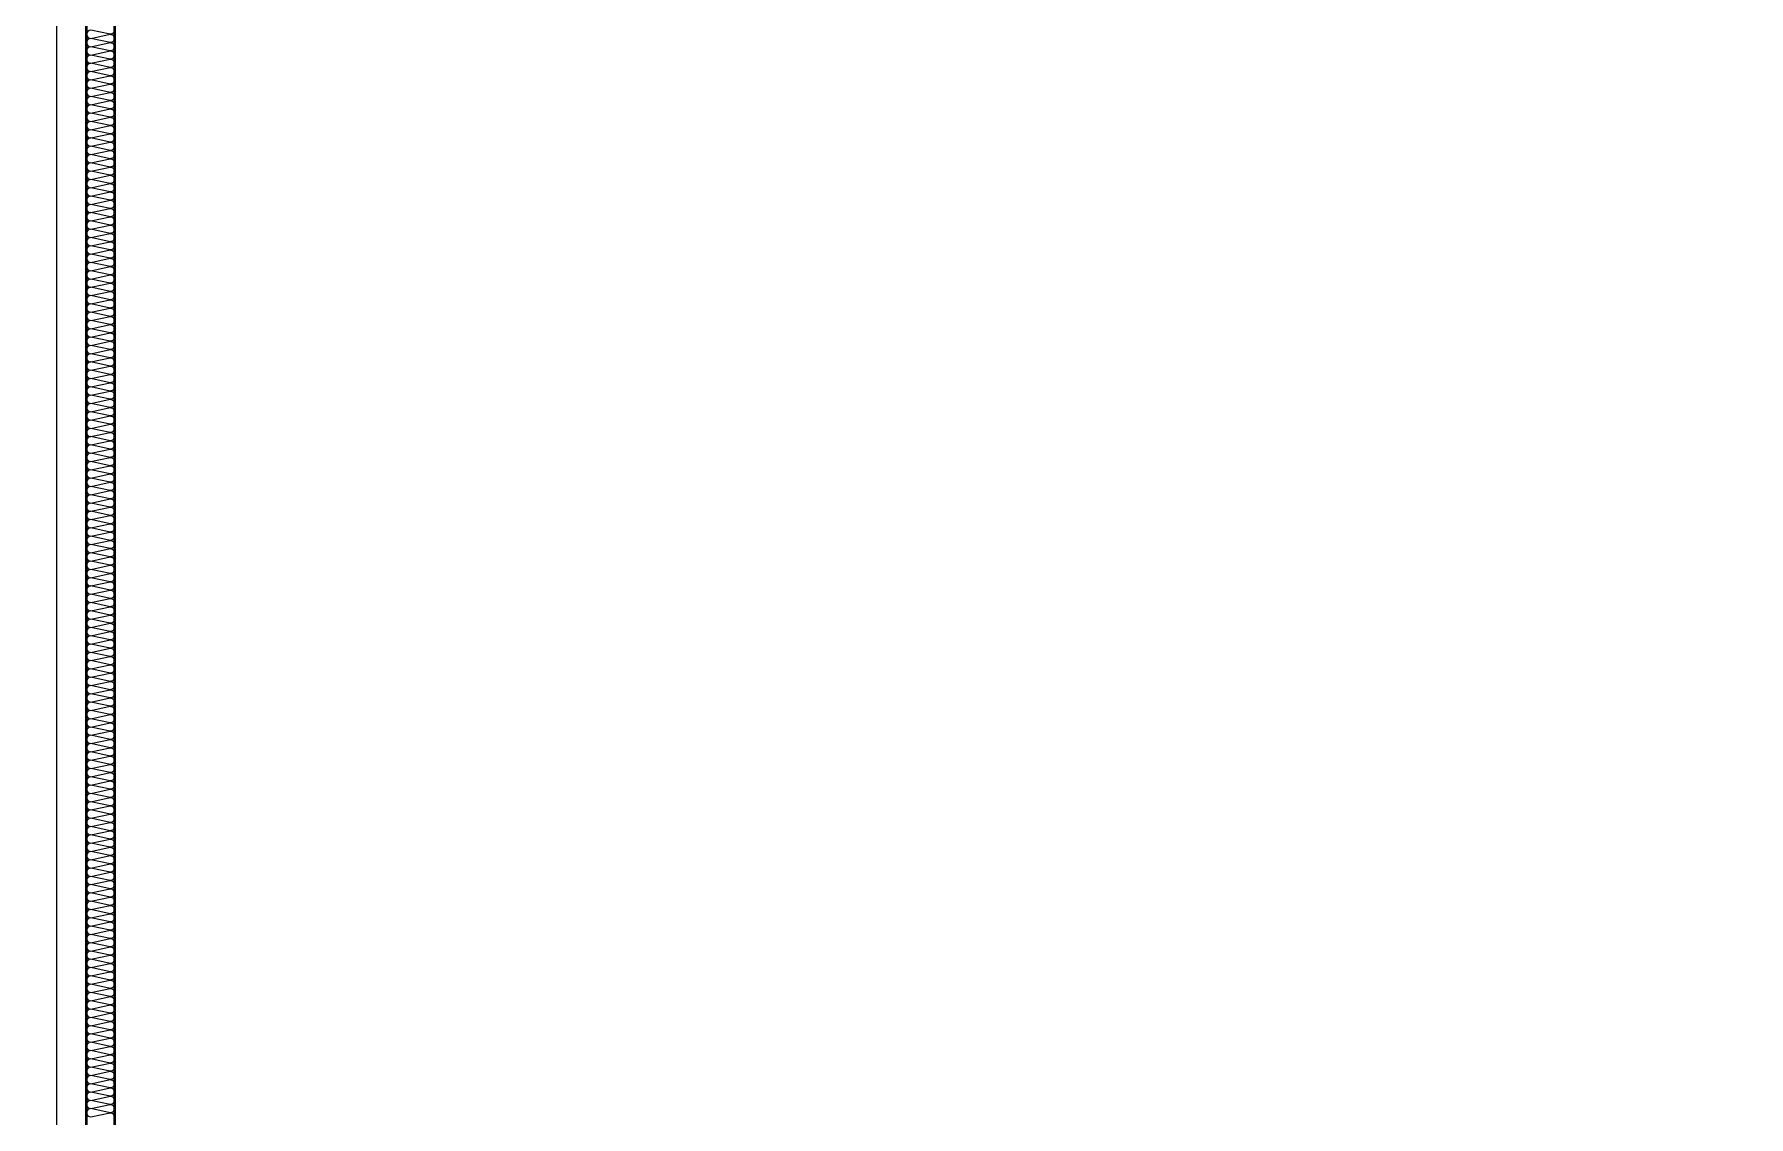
# Model space of a CAD drawing. Header units: millimetres. Extents: x 9 to 147, y 4 to 115.
# Drawn here: x 58.487 to 61.4, y 52.646 to 54.485 of the extents above; entities that cross this region are included whole.
import ezdxf

# ---------------------------------------------------------------- set-up
doc = ezdxf.new("R2010")
doc.units = ezdxf.units.MM
doc.header["$LTSCALE"] = 200
for name, color, linetype in [('XR-PLAN$0$01폴리에스터흡음재', 252, 'Continuous'), ('XR-PLAN$0$ELE-4', 252, 'Continuous'), ('XR-PLAN$0$HAT-INS', 252, 'Continuous')]:
    doc.layers.add(name, color=color, linetype=linetype)

# ---------------------------------------------------------------- blocks, each defined once
blk = doc.blocks.new('*U123')
at = {"layer": 'XR-PLAN$0$HAT-INS'}
for points in [[(-10143.9, 0, -0.414214), (-10158.9, 15), (-10143.9, 85, 1), (-10173.9, 85), (-10158.9, 15, -0.414214), (-10173.9, 0, 0.414214)], [(-10113.9, 0, -0.414214), (-10128.9, 15), (-10113.9, 85, 1), (-10143.9, 85), (-10128.9, 15, -0.414214), (-10143.9, 0, 0.414214)], [(-10083.9, 0, -0.414214), (-10098.9, 15), (-10083.9, 85, 1), (-10113.9, 85), (-10098.9, 15, -0.414214), (-10113.9, 0, 0.414214)], [(-10053.9, 0, -0.414214), (-10068.9, 15), (-10053.9, 85, 1), (-10083.9, 85), (-10068.9, 15, -0.414214), (-10083.9, 0, 0.414214)], [(-10023.9, 0, -0.414214), (-10038.9, 15), (-10023.9, 85, 1), (-10053.9, 85), (-10038.9, 15, -0.414214), (-10053.9, 0, 0.414214)], [(-9993.9, 0, -0.414214), (-10008.9, 15), (-9993.9, 85, 1), (-10023.9, 85), (-10008.9, 15, -0.414214), (-10023.9, 0, 0.414214)], [(-9963.9, 0, -0.414214), (-9978.9, 15), (-9963.9, 85, 1), (-9993.9, 85), (-9978.9, 15, -0.414214), (-9993.9, 0, 0.414214)], [(-9933.9, 0, -0.414214), (-9948.9, 15), (-9933.9, 85, 1), (-9963.9, 85), (-9948.9, 15, -0.414214), (-9963.9, 0, 0.414214)], [(-9903.9, 0, -0.414214), (-9918.9, 15), (-9903.9, 85, 1), (-9933.9, 85), (-9918.9, 15, -0.414214), (-9933.9, 0, 0.414214)], [(-9873.9, 0, -0.414214), (-9888.9, 15), (-9873.9, 85, 1), (-9903.9, 85), (-9888.9, 15, -0.414214), (-9903.9, 0, 0.414214)], [(-9843.9, 0, -0.414214), (-9858.9, 15), (-9843.9, 85, 1), (-9873.9, 85), (-9858.9, 15, -0.414214), (-9873.9, 0, 0.414214)], [(-9813.9, 0, -0.414214), (-9828.9, 15), (-9813.9, 85, 1), (-9843.9, 85), (-9828.9, 15, -0.414214), (-9843.9, 0, 0.414214)], [(-9783.9, 0, -0.414214), (-9798.9, 15), (-9783.9, 85, 1), (-9813.9, 85), (-9798.9, 15, -0.414214), (-9813.9, 0, 0.414214)], [(-9753.9, 0, -0.414214), (-9768.9, 15), (-9753.9, 85, 1), (-9783.9, 85), (-9768.9, 15, -0.414214), (-9783.9, 0, 0.414214)], [(-9723.9, 0, -0.414214), (-9738.9, 15), (-9723.9, 85, 1), (-9753.9, 85), (-9738.9, 15, -0.414214), (-9753.9, 0, 0.414214)], [(-9693.9, 0, -0.414214), (-9708.9, 15), (-9693.9, 85, 1), (-9723.9, 85), (-9708.9, 15, -0.414214), (-9723.9, 0, 0.414214)], [(-9663.9, 0, -0.414214), (-9678.9, 15), (-9663.9, 85, 1), (-9693.9, 85), (-9678.9, 15, -0.414214), (-9693.9, 0, 0.414214)], [(-9633.9, 0, -0.414214), (-9648.9, 15), (-9633.9, 85, 1), (-9663.9, 85), (-9648.9, 15, -0.414214), (-9663.9, 0, 0.414214)], [(-9603.9, 0, -0.414214), (-9618.9, 15), (-9603.9, 85, 1), (-9633.9, 85), (-9618.9, 15, -0.414214), (-9633.9, 0, 0.414214)], [(-9573.9, 0, -0.414214), (-9588.9, 15), (-9573.9, 85, 1), (-9603.9, 85), (-9588.9, 15, -0.414214), (-9603.9, 0, 0.414214)], [(-9543.9, 0, -0.414214), (-9558.9, 15), (-9543.9, 85, 1), (-9573.9, 85), (-9558.9, 15, -0.414214), (-9573.9, 0, 0.414214)], [(-9513.9, 0, -0.414214), (-9528.9, 15), (-9513.9, 85, 1), (-9543.9, 85), (-9528.9, 15, -0.414214), (-9543.9, 0, 0.414214)], [(-9483.9, 0, -0.414214), (-9498.9, 15), (-9483.9, 85, 1), (-9513.9, 85), (-9498.9, 15, -0.414214), (-9513.9, 0, 0.414214)], [(-9453.9, 0, -0.414214), (-9468.9, 15), (-9453.9, 85, 1), (-9483.9, 85), (-9468.9, 15, -0.414214), (-9483.9, 0, 0.414214)], [(-9423.9, 0, -0.414214), (-9438.9, 15), (-9423.9, 85, 1), (-9453.9, 85), (-9438.9, 15, -0.414214), (-9453.9, 0, 0.414214)], [(-9393.9, 0, -0.414214), (-9408.9, 15), (-9393.9, 85, 1), (-9423.9, 85), (-9408.9, 15, -0.414214), (-9423.9, 0, 0.414214)], [(-9363.9, 0, -0.414214), (-9378.9, 15), (-9363.9, 85, 1), (-9393.9, 85), (-9378.9, 15, -0.414214), (-9393.9, 0, 0.414214)], [(-9333.9, 0, -0.414214), (-9348.9, 15), (-9333.9, 85, 1), (-9363.9, 85), (-9348.9, 15, -0.414214), (-9363.9, 0, 0.414214)], [(-9303.9, 0, -0.414214), (-9318.9, 15), (-9303.9, 85, 1), (-9333.9, 85), (-9318.9, 15, -0.414214), (-9333.9, 0, 0.414214)], [(-9273.9, 0, -0.414214), (-9288.9, 15), (-9273.9, 85, 1), (-9303.9, 85), (-9288.9, 15, -0.414214), (-9303.9, 0, 0.414214)], [(-9243.9, 0, -0.414214), (-9258.9, 15), (-9243.9, 85, 1), (-9273.9, 85), (-9258.9, 15, -0.414214), (-9273.9, 0, 0.414214)], [(-9213.9, 0, -0.414214), (-9228.9, 15), (-9213.9, 85, 1), (-9243.9, 85), (-9228.9, 15, -0.414214), (-9243.9, 0, 0.414214)], [(-9183.9, 0, -0.414214), (-9198.9, 15), (-9183.9, 85, 1), (-9213.9, 85), (-9198.9, 15, -0.414214), (-9213.9, 0, 0.414214)], [(-9153.9, 0, -0.414214), (-9168.9, 15), (-9153.9, 85, 1), (-9183.9, 85), (-9168.9, 15, -0.414214), (-9183.9, 0, 0.414214)], [(-9123.9, 0, -0.414214), (-9138.9, 15), (-9123.9, 85, 1), (-9153.9, 85), (-9138.9, 15, -0.414214), (-9153.9, 0, 0.414214)], [(-9093.9, 0, -0.414214), (-9108.9, 15), (-9093.9, 85, 1), (-9123.9, 85), (-9108.9, 15, -0.414214), (-9123.9, 0, 0.414214)], [(-9063.9, 0, -0.414214), (-9078.9, 15), (-9063.9, 85, 1), (-9093.9, 85), (-9078.9, 15, -0.414214), (-9093.9, 0, 0.414214)], [(-9033.9, 0, -0.414214), (-9048.9, 15), (-9033.9, 85, 1), (-9063.9, 85), (-9048.9, 15, -0.414214), (-9063.9, 0, 0.414214)], [(-9003.9, 0, -0.414214), (-9018.9, 15), (-9003.9, 85, 1), (-9033.9, 85), (-9018.9, 15, -0.414214), (-9033.9, 0, 0.414214)], [(-8973.9, 0, -0.414214), (-8988.9, 15), (-8973.9, 85, 1), (-9003.9, 85), (-8988.9, 15, -0.414214), (-9003.9, 0, 0.414214)], [(-8943.9, 0, -0.414214), (-8958.9, 15), (-8943.9, 85, 1), (-8973.9, 85), (-8958.9, 15, -0.414214), (-8973.9, 0, 0.414214)], [(-8913.9, 0, -0.414214), (-8928.9, 15), (-8913.9, 85, 1), (-8943.9, 85), (-8928.9, 15, -0.414214), (-8943.9, 0, 0.414214)], [(-8883.9, 0, -0.414214), (-8898.9, 15), (-8883.9, 85, 1), (-8913.9, 85), (-8898.9, 15, -0.414214), (-8913.9, 0, 0.414214)], [(-8853.9, 0, -0.414214), (-8868.9, 15), (-8853.9, 85, 1), (-8883.9, 85), (-8868.9, 15, -0.414214), (-8883.9, 0, 0.414214)], [(-8823.9, 0, -0.414214), (-8838.9, 15), (-8823.9, 85, 1), (-8853.9, 85), (-8838.9, 15, -0.414214), (-8853.9, 0, 0.414214)], [(-8793.9, 0, -0.414214), (-8808.9, 15), (-8793.9, 85, 1), (-8823.9, 85), (-8808.9, 15, -0.414214), (-8823.9, 0, 0.414214)], [(-8763.9, 0, -0.414214), (-8778.9, 15), (-8763.9, 85, 1), (-8793.9, 85), (-8778.9, 15, -0.414214), (-8793.9, 0, 0.414214)], [(-8733.9, 0, -0.414214), (-8748.9, 15), (-8733.9, 85, 1), (-8763.9, 85), (-8748.9, 15, -0.414214), (-8763.9, 0, 0.414214)], [(-8703.9, 0, -0.414214), (-8718.9, 15), (-8703.9, 85, 1), (-8733.9, 85), (-8718.9, 15, -0.414214), (-8733.9, 0, 0.414214)], [(-8673.9, 0, -0.414214), (-8688.9, 15), (-8673.9, 85, 1), (-8703.9, 85), (-8688.9, 15, -0.414214), (-8703.9, 0, 0.414214)], [(-8643.9, 0, -0.414214), (-8658.9, 15), (-8643.9, 85, 1), (-8673.9, 85), (-8658.9, 15, -0.414214), (-8673.9, 0, 0.414214)], [(-8613.9, 0, -0.414214), (-8628.9, 15), (-8613.9, 85, 1), (-8643.9, 85), (-8628.9, 15, -0.414214), (-8643.9, 0, 0.414214)], [(-8583.9, 0, -0.414214), (-8598.9, 15), (-8583.9, 85, 1), (-8613.9, 85), (-8598.9, 15, -0.414214), (-8613.9, 0, 0.414214)], [(-8553.9, 0, -0.414214), (-8568.9, 15), (-8553.9, 85, 1), (-8583.9, 85), (-8568.9, 15, -0.414214), (-8583.9, 0, 0.414214)], [(-8523.9, 0, -0.414214), (-8538.9, 15), (-8523.9, 85, 1), (-8553.9, 85), (-8538.9, 15, -0.414214), (-8553.9, 0, 0.414214)], [(-8493.9, 0, -0.414214), (-8508.9, 15), (-8493.9, 85, 1), (-8523.9, 85), (-8508.9, 15, -0.414214), (-8523.9, 0, 0.414214)], [(-8463.9, 0, -0.414214), (-8478.9, 15), (-8463.9, 85, 1), (-8493.9, 85), (-8478.9, 15, -0.414214), (-8493.9, 0, 0.414214)], [(-8433.9, 0, -0.414214), (-8448.9, 15), (-8433.9, 85, 1), (-8463.9, 85), (-8448.9, 15, -0.414214), (-8463.9, 0, 0.414214)], [(-8403.9, 0, -0.414214), (-8418.9, 15), (-8403.9, 85, 1), (-8433.9, 85), (-8418.9, 15, -0.414214), (-8433.9, 0, 0.414214)], [(-8373.9, 0, -0.414214), (-8388.9, 15), (-8373.9, 85, 1), (-8403.9, 85), (-8388.9, 15, -0.414214), (-8403.9, 0, 0.414214)], [(-8343.9, 0, -0.414214), (-8358.9, 15), (-8343.9, 85, 1), (-8373.9, 85), (-8358.9, 15, -0.414214), (-8373.9, 0, 0.414214)], [(-8313.9, 0, -0.414214), (-8328.9, 15), (-8313.9, 85, 1), (-8343.9, 85), (-8328.9, 15, -0.414214), (-8343.9, 0, 0.414214)], [(-8283.9, 0, -0.414214), (-8298.9, 15), (-8283.9, 85, 1), (-8313.9, 85), (-8298.9, 15, -0.414214), (-8313.9, 0, 0.414214)], [(-8253.9, 0, -0.414214), (-8268.9, 15), (-8253.9, 85, 1), (-8283.9, 85), (-8268.9, 15, -0.414214), (-8283.9, 0, 0.414214)], [(-8223.9, 0, -0.414214), (-8238.9, 15), (-8223.9, 85, 1), (-8253.9, 85), (-8238.9, 15, -0.414214), (-8253.9, 0, 0.414214)], [(-8193.9, 0, -0.414214), (-8208.9, 15), (-8193.9, 85, 1), (-8223.9, 85), (-8208.9, 15, -0.414214), (-8223.9, 0, 0.414214)], [(-8163.9, 0, -0.414214), (-8178.9, 15), (-8163.9, 85, 1), (-8193.9, 85), (-8178.9, 15, -0.414214), (-8193.9, 0, 0.414214)], [(-8133.9, 0, -0.414214), (-8148.9, 15), (-8133.9, 85, 1), (-8163.9, 85), (-8148.9, 15, -0.414214), (-8163.9, 0, 0.414214)], [(-8103.9, 0, -0.414214), (-8118.9, 15), (-8103.9, 85, 1), (-8133.9, 85), (-8118.9, 15, -0.414214), (-8133.9, 0, 0.414214)], [(-8073.9, 0, -0.414214), (-8088.9, 15), (-8073.9, 85, 1), (-8103.9, 85), (-8088.9, 15, -0.414214), (-8103.9, 0, 0.414214)], [(-8043.9, 0, -0.414214), (-8058.9, 15), (-8043.9, 85, 1), (-8073.9, 85), (-8058.9, 15, -0.414214), (-8073.9, 0, 0.414214)], [(-8013.9, 0, -0.414214), (-8028.9, 15), (-8013.9, 85, 1), (-8043.9, 85), (-8028.9, 15, -0.414214), (-8043.9, 0, 0.414214)], [(-7983.9, 0, -0.414214), (-7998.9, 15), (-7983.9, 85, 1), (-8013.9, 85), (-7998.9, 15, -0.414214), (-8013.9, 0, 0.414214)], [(-7953.9, 0, -0.414214), (-7968.9, 15), (-7953.9, 85, 1), (-7983.9, 85), (-7968.9, 15, -0.414214), (-7983.9, 0, 0.414214)], [(-7923.9, 0, -0.414214), (-7938.9, 15), (-7923.9, 85, 1), (-7953.9, 85), (-7938.9, 15, -0.414214), (-7953.9, 0, 0.414214)], [(-7893.9, 0, -0.414214), (-7908.9, 15), (-7893.9, 85, 1), (-7923.9, 85), (-7908.9, 15, -0.414214), (-7923.9, 0, 0.414214)], [(-7863.9, 0, -0.414214), (-7878.9, 15), (-7863.9, 85, 1), (-7893.9, 85), (-7878.9, 15, -0.414214), (-7893.9, 0, 0.414214)], [(-7833.9, 0, -0.414214), (-7848.9, 15), (-7833.9, 85, 1), (-7863.9, 85), (-7848.9, 15, -0.414214), (-7863.9, 0, 0.414214)], [(-7803.9, 0, -0.414214), (-7818.9, 15), (-7803.9, 85, 1), (-7833.9, 85), (-7818.9, 15, -0.414214), (-7833.9, 0, 0.414214)], [(-7773.9, 0, -0.414214), (-7788.9, 15), (-7773.9, 85, 1), (-7803.9, 85), (-7788.9, 15, -0.414214), (-7803.9, 0, 0.414214)], [(-7743.9, 0, -0.414214), (-7758.9, 15), (-7743.9, 85, 1), (-7773.9, 85), (-7758.9, 15, -0.414214), (-7773.9, 0, 0.414214)], [(-7713.9, 0, -0.414214), (-7728.9, 15), (-7713.9, 85, 1), (-7743.9, 85), (-7728.9, 15, -0.414214), (-7743.9, 0, 0.414214)], [(-7683.9, 0, -0.414214), (-7698.9, 15), (-7683.9, 85, 1), (-7713.9, 85), (-7698.9, 15, -0.414214), (-7713.9, 0, 0.414214)], [(-7653.9, 0, -0.414214), (-7668.9, 15), (-7653.9, 85, 1), (-7683.9, 85), (-7668.9, 15, -0.414214), (-7683.9, 0, 0.414214)], [(-7623.9, 0, -0.414214), (-7638.9, 15), (-7623.9, 85, 1), (-7653.9, 85), (-7638.9, 15, -0.414214), (-7653.9, 0, 0.414214)], [(-7593.9, 0, -0.414214), (-7608.9, 15), (-7593.9, 85, 1), (-7623.9, 85), (-7608.9, 15, -0.414214), (-7623.9, 0, 0.414214)], [(-7563.9, 0, -0.414214), (-7578.9, 15), (-7563.9, 85, 1), (-7593.9, 85), (-7578.9, 15, -0.414214), (-7593.9, 0, 0.414214)], [(-7533.9, 0, -0.414214), (-7548.9, 15), (-7533.9, 85, 1), (-7563.9, 85), (-7548.9, 15, -0.414214), (-7563.9, 0, 0.414214)], [(-7503.9, 0, -0.414214), (-7518.9, 15), (-7503.9, 85, 1), (-7533.9, 85), (-7518.9, 15, -0.414214), (-7533.9, 0, 0.414214)], [(-7473.9, 0, -0.414214), (-7488.9, 15), (-7473.9, 85, 1), (-7503.9, 85), (-7488.9, 15, -0.414214), (-7503.9, 0, 0.414214)], [(-7443.9, 0, -0.414214), (-7458.9, 15), (-7443.9, 85, 1), (-7473.9, 85), (-7458.9, 15, -0.414214), (-7473.9, 0, 0.414214)], [(-7413.9, 0, -0.414214), (-7428.9, 15), (-7413.9, 85, 1), (-7443.9, 85), (-7428.9, 15, -0.414214), (-7443.9, 0, 0.414214)], [(-7383.9, 0, -0.414214), (-7398.9, 15), (-7383.9, 85, 1), (-7413.9, 85), (-7398.9, 15, -0.414214), (-7413.9, 0, 0.414214)], [(-7353.9, 0, -0.414214), (-7368.9, 15), (-7353.9, 85, 1), (-7383.9, 85), (-7368.9, 15, -0.414214), (-7383.9, 0, 0.414214)], [(-7323.9, 0, -0.414214), (-7338.9, 15), (-7323.9, 85, 1), (-7353.9, 85), (-7338.9, 15, -0.414214), (-7353.9, 0, 0.414214)], [(-7293.9, 0, -0.414214), (-7308.9, 15), (-7293.9, 85, 1), (-7323.9, 85), (-7308.9, 15, -0.414214), (-7323.9, 0, 0.414214)], [(-7263.9, 0, -0.414214), (-7278.9, 15), (-7263.9, 85, 1), (-7293.9, 85), (-7278.9, 15, -0.414214), (-7293.9, 0, 0.414214)], [(-7233.9, 0, -0.414214), (-7248.9, 15), (-7233.9, 85, 1), (-7263.9, 85), (-7248.9, 15, -0.414214), (-7263.9, 0, 0.414214)], [(-7203.9, 0, -0.414214), (-7218.9, 15), (-7203.9, 85, 1), (-7233.9, 85), (-7218.9, 15, -0.414214), (-7233.9, 0, 0.414214)], [(-7173.9, 0, -0.414214), (-7188.9, 15), (-7173.9, 85, 1), (-7203.9, 85), (-7188.9, 15, -0.414214), (-7203.9, 0, 0.414214)], [(-7143.9, 0, -0.414214), (-7158.9, 15), (-7143.9, 85, 1), (-7173.9, 85), (-7158.9, 15, -0.414214), (-7173.9, 0, 0.414214)], [(-7113.9, 0, -0.414214), (-7128.9, 15), (-7113.9, 85, 1), (-7143.9, 85), (-7128.9, 15, -0.414214), (-7143.9, 0, 0.414214)], [(-7083.9, 0, -0.414214), (-7098.9, 15), (-7083.9, 85, 1), (-7113.9, 85), (-7098.9, 15, -0.414214), (-7113.9, 0, 0.414214)], [(-7053.9, 0, -0.414214), (-7068.9, 15), (-7053.9, 85, 1), (-7083.9, 85), (-7068.9, 15, -0.414214), (-7083.9, 0, 0.414214)], [(-7023.9, 0, -0.414214), (-7038.9, 15), (-7023.9, 85, 1), (-7053.9, 85), (-7038.9, 15, -0.414214), (-7053.9, 0, 0.414214)], [(-6993.9, 0, -0.414214), (-7008.9, 15), (-6993.9, 85, 1), (-7023.9, 85), (-7008.9, 15, -0.414214), (-7023.9, 0, 0.414214)], [(-6963.9, 0, -0.414214), (-6978.9, 15), (-6963.9, 85, 1), (-6993.9, 85), (-6978.9, 15, -0.414214), (-6993.9, 0, 0.414214)], [(-6933.9, 0, -0.414214), (-6948.9, 15), (-6933.9, 85, 1), (-6963.9, 85), (-6948.9, 15, -0.414214), (-6963.9, 0, 0.414214)], [(-6903.9, 0, -0.414214), (-6918.9, 15), (-6903.9, 85, 1), (-6933.9, 85), (-6918.9, 15, -0.414214), (-6933.9, 0, 0.414214)], [(-6873.9, 0, -0.414214), (-6888.9, 15), (-6873.9, 85, 1), (-6903.9, 85), (-6888.9, 15, -0.414214), (-6903.9, 0, 0.414214)], [(-6843.9, 0, -0.414214), (-6858.9, 15), (-6843.9, 85, 1), (-6873.9, 85), (-6858.9, 15, -0.414214), (-6873.9, 0, 0.414214)], [(-6813.9, 0, -0.414214), (-6828.9, 15), (-6813.9, 85, 1), (-6843.9, 85), (-6828.9, 15, -0.414214), (-6843.9, 0, 0.414214)], [(-6783.9, 0, -0.414214), (-6798.9, 15), (-6783.9, 85, 1), (-6813.9, 85), (-6798.9, 15, -0.414214), (-6813.9, 0, 0.414214)], [(-6753.9, 0, -0.414214), (-6768.9, 15), (-6753.9, 85, 1), (-6783.9, 85), (-6768.9, 15, -0.414214), (-6783.9, 0, 0.414214)], [(-6723.9, 0, -0.414214), (-6738.9, 15), (-6723.9, 85, 1), (-6753.9, 85), (-6738.9, 15, -0.414214), (-6753.9, 0, 0.414214)], [(-6693.9, 0, -0.414214), (-6708.9, 15), (-6693.9, 85, 1), (-6723.9, 85), (-6708.9, 15, -0.414214), (-6723.9, 0, 0.414214)], [(-6663.9, 0, -0.414214), (-6678.9, 15), (-6663.9, 85, 1), (-6693.9, 85), (-6678.9, 15, -0.414214), (-6693.9, 0, 0.414214)], [(-6633.9, 0, -0.414214), (-6648.9, 15), (-6633.9, 85, 1), (-6663.9, 85), (-6648.9, 15, -0.414214), (-6663.9, 0, 0.414214)], [(-6603.9, 0, -0.414214), (-6618.9, 15), (-6603.9, 85, 1), (-6633.9, 85), (-6618.9, 15, -0.414214), (-6633.9, 0, 0.414214)], [(-6573.9, 0, -0.414214), (-6588.9, 15), (-6573.9, 85, 1), (-6603.9, 85), (-6588.9, 15, -0.414214), (-6603.9, 0, 0.414214)], [(-6543.9, 0, -0.414214), (-6558.9, 15), (-6543.9, 85, 1), (-6573.9, 85), (-6558.9, 15, -0.414214), (-6573.9, 0, 0.414214)], [(-6513.9, 0, -0.414214), (-6528.9, 15), (-6513.9, 85, 1), (-6543.9, 85), (-6528.9, 15, -0.414214), (-6543.9, 0, 0.414214)], [(-6483.9, 0, -0.414214), (-6498.9, 15), (-6483.9, 85, 1), (-6513.9, 85), (-6498.9, 15, -0.414214), (-6513.9, 0, 0.414214)], [(-6453.9, 0, -0.414214), (-6468.9, 15), (-6453.9, 85, 1), (-6483.9, 85), (-6468.9, 15, -0.414214), (-6483.9, 0, 0.414214)], [(-6423.9, 0, -0.414214), (-6438.9, 15), (-6423.9, 85, 1), (-6453.9, 85), (-6438.9, 15, -0.414214), (-6453.9, 0, 0.414214)], [(-6393.9, 0, -0.414214), (-6408.9, 15), (-6393.9, 85, 1), (-6423.9, 85), (-6408.9, 15, -0.414214), (-6423.9, 0, 0.414214)], [(-6363.9, 0, -0.414214), (-6378.9, 15), (-6363.9, 85, 1), (-6393.9, 85), (-6378.9, 15, -0.414214), (-6393.9, 0, 0.414214)], [(-6333.9, 0, -0.414214), (-6348.9, 15), (-6333.9, 85, 1), (-6363.9, 85), (-6348.9, 15, -0.414214), (-6363.9, 0, 0.414214)], [(-6303.9, 0, -0.414214), (-6318.9, 15), (-6303.9, 85, 1), (-6333.9, 85), (-6318.9, 15, -0.414214), (-6333.9, 0, 0.414214)], [(-6273.9, 0, -0.414214), (-6288.9, 15), (-6273.9, 85, 1), (-6303.9, 85), (-6288.9, 15, -0.414214), (-6303.9, 0, 0.414214)], [(-6243.9, 0, -0.414214), (-6258.9, 15), (-6243.9, 85, 1), (-6273.9, 85), (-6258.9, 15, -0.414214), (-6273.9, 0, 0.414214)]]:
    blk.add_lwpolyline(points, format="xyb", dxfattribs=at)

msp = doc.modelspace()

# ---------------------------------------------------------------- linework, layer by layer
at = {"layer": 'XR-PLAN$0$01폴리에스터흡음재'}
msp.add_lwpolyline([(53, 56.2), (53, 56.15), (58.525, 56.15), (58.525, 46.075), (61.4, 46.075), (61.4, 46.125)], dxfattribs=at)
at = {"layer": 'XR-PLAN$0$ELE-4'}
msp.add_lwpolyline([(58.575, 50.175), (58.575, 56.2), (58.625, 56.2), (58.625, 46.175)], dxfattribs=at)
at = {"layer": 'XR-PLAN$0$ELE-4', "ltscale": 253}
msp.add_lwpolyline([(58.6234, 50.175), (58.6234, 56.1984), (58.5766, 56.1984), (58.5766, 50.175)], dxfattribs=at)

# ---------------------------------------------------------------- block references
at = {"layer": 'XR-PLAN$0$HAT-INS', "xscale": 0.0004700000000000001, "yscale": 0.0004700000000000001, "zscale": 0.0004700000000000001, "rotation": 90}
msp.add_blockref('*U123', (58.6234, 57.4269), dxfattribs=at)

doc.saveas('drawing.dxf')
